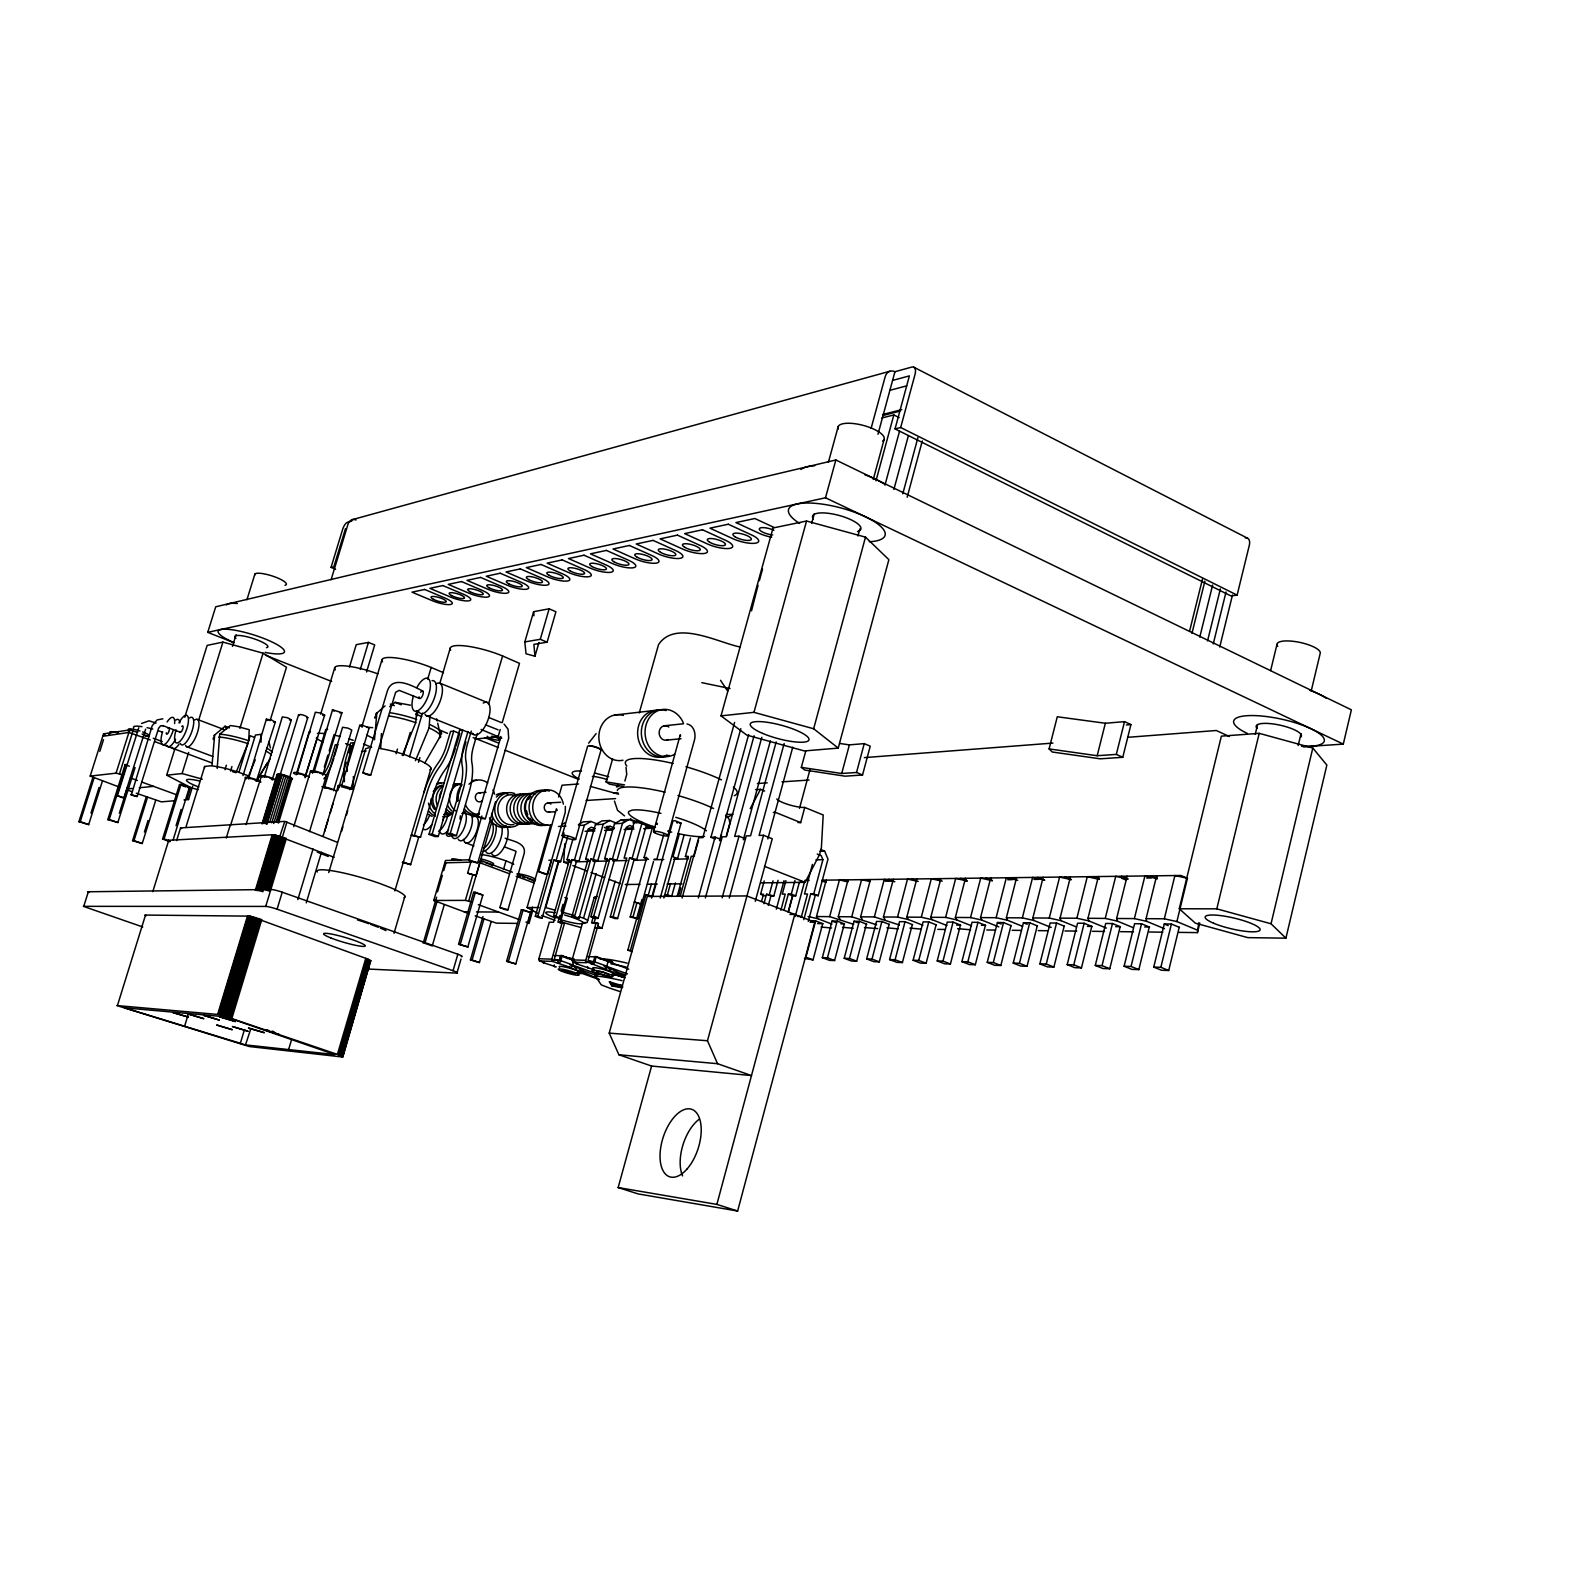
<?xml version="1.0" encoding="UTF-8"?>
<svg xmlns="http://www.w3.org/2000/svg" width="1578" height="1578" viewBox="0 0 1578 1578"><rect width="100%" height="100%" fill="white"/><g stroke="black" fill="none" stroke-linecap="round" stroke-linejoin="round"><path stroke-width="1.5" d="M261.001 742.232L261.218 734.303L255.458 735.052L243.032 775.528M380.712 748.307L381.422 733.592M217.192 768.427L219.697 734.204L230.427 725.525L238.239 726.728L249.206 729.687L248.752 740.753L246.918 740.121A30.574 5.188 17 0 0 219.776 734.204L219.776 734.204M374.479 739.766L376.846 713.078L385.052 705.918M568.258 863.876L563.721 862.16L564.825 843.697M212.063 764.857L214.667 734.973L225.082 726.215L229.441 727.872M614.453 801.072L617.531 810.264L624.533 815.905M256.287 781.347L275.322 722.132L271.574 720.002L266.366 719.193L248.496 778.842M266.366 719.193L267.984 720.495M257.234 781.268L253.447 779.236M264.256 777.303L282.304 716.925L287.591 717.753L291.358 719.903L272.126 779.848M273.112 779.769L269.305 777.698M292.522 778.861C290.234 776.376 275.617 771.721 278.458 775.666M280.134 775.449L283.133 775.469M751.522 610.804L758.071 585.26M289.366 778.21L307.769 717.635C307.039 715.662 297.631 713.019 299.406 715.544M597.095 896.58A11.874 5.582 -69.6 0 0 594.216 897.428L587.134 922.617L582.657 922.558L572.124 959.858L572.814 962.047L577.824 963.921L576.483 963.862A2.742 1.282 -70.2 0 1 575.733 961.89M591.316 964.414L592.046 961.771L588.101 960.351L598.437 923.564L596.168 922.716L585.537 961.318L604.67 968.793A2.761 1.322 -70.2 0 0 606.78 966.209L608.26 960.943L596.267 956.603L594.886 956.564L593.407 961.83L587.549 961.613M305.008 776.731L324.673 715.071L320.827 713.078L315.363 712.25L296.96 774.127M1285.912 938.18L1326.861 765.074L1312.817 748.031L1259.205 733.336L1221.372 736.157L1179.259 908.77L1195.335 923.15L1247.803 937.628L1285.912 938.18L1271.04 923.781L1216.816 908.849L1179.259 908.77M1303.507 746.769L1343.292 744.106L1351.379 709.824L835.847 459.987L215.713 606.8L207.744 632.344L233.702 642.621M1298.181 745.526L1301.022 733.652M1311.239 690.908L1320.313 652.897A22.131 6.411 12 0 0 1295.735 641.654A22.131 6.411 12 0 0 1277.726 646.388M1271.04 923.781L1312.817 748.031M310.274 731.423L310.038 732.429M1179.062 932.381L1197.446 932.618L1198.728 922.795M1197.446 932.618L1199.753 923.071M1255.22 734.362L1257.508 724.913M1270.645 670.551L1276.937 644.554M1216.816 908.849L1259.205 733.336M1171.409 924.037L1164.288 923.978L1153.735 967.097L1160.856 967.294L1171.409 924.037L1179.496 927.41M1196.992 929.975L1176.892 921.572L1187.445 878.275L1180.916 875.474L822 880.189L826.28 881.865M1153.735 967.097L1161.586 970.273L1168.706 970.49L1179.22 927.292M1141.545 923.781L1134.602 923.722L1124.108 966.249L1131.051 966.446L1141.545 923.781L1149.573 927.114M1213.245 643.942L1226.027 591.987M1164.485 928.712L1146.733 921.355L1146.082 918.672L1156.615 875.81L1157.246 878.63L1144.918 875.948L1134.385 918.593L1116.632 918.495L1127.126 876.184M1124.108 966.249L1131.899 969.385L1138.843 969.602L1149.297 926.996L1144.661 926.957M1219.715 647.039L1232.477 595.024M892.576 380.436L909.382 375.88L895.042 428.9L1230.958 595.951L1237.113 595.123L1249.342 545.199A9.073 5.385 -60.6 0 0 1245.22 537.881M1146.082 918.672L1164.327 918.79L1174.9 875.553L1187.445 878.275M1189.575 631.18L1202.554 578.791M1191.962 633.35L1204.862 581.177M1120.439 926.799L1112.47 923.524L1105.705 923.465L1095.29 965.44L1103.022 968.537L1109.768 968.734L1120.163 926.7L1115.666 926.661M1199.773 637.137L1212.634 585.043M1207.545 640.905L1220.366 588.89M1106.356 928.081L1088.84 920.901L1087.972 918.297L1098.387 876.559L1099.215 879.321L1087.281 876.717L1076.886 918.238L1060.061 918.12L1070.417 876.934M1092.075 926.523L1084.145 923.268L1077.577 923.229L1067.201 964.631L1074.894 967.689L1081.463 967.886L1091.798 926.404L1087.42 926.365M1087.972 918.297L1105.251 918.416L1115.725 876.342L1127.836 878.985M1095.29 965.44L1102.036 965.618L1112.47 923.524M1064.44 926.227L1056.57 923.031L1050.159 922.972L1039.863 963.862L1047.496 966.88L1053.887 967.058L1064.183 926.128M1049.094 748.919L1097.183 755.724L1116.317 754.402L1124.522 721.639L1130.933 724.578L1122.767 757.302L1100.241 758.821L1052.27 752.016L1049.094 748.919L1057.28 716.767L1105.35 723.257L1124.522 721.639M1067.201 964.631L1073.77 964.829L1084.145 923.268M1051.204 927.469L1033.945 920.487L1032.86 917.942L1043.157 877.289M1037.515 925.951L1029.704 922.795L1023.451 922.736L1013.214 963.093L1020.788 966.071L1027.041 966.269L1037.259 925.852M1032.86 917.942L1049.271 918.061L1059.607 877.072L1071.344 879.656L1064.992 876.993M1097.183 755.724L1105.35 723.257M1039.863 963.862L1046.253 964.04L1056.57 923.031M1003.509 922.578L997.414 922.519L987.236 962.363L993.312 962.521L1003.509 922.578L1011.261 925.694M1022.524 926.325L1007.533 920.27L1006.369 917.785L1016.607 877.624M987.236 962.363L994.751 965.302L1000.846 965.48L1011.005 925.576M1006.369 917.785L1022.347 917.883L1032.623 877.427L1044.182 879.972M1013.214 963.093L1019.447 963.27L1029.704 922.795M977.966 922.341L972.028 922.282L961.909 961.633L967.847 961.811L977.966 922.341L985.678 925.418M998.815 926.897L981.792 920.073L980.549 917.607L990.708 877.979L991.911 880.583L980.707 878.098L970.549 917.548L955.361 917.449L965.46 878.295L966.742 880.879L955.696 878.433L945.616 917.39L930.803 917.291L940.843 878.63M961.909 961.633L969.385 964.553L975.322 964.73L985.422 925.319L981.437 925.28M980.549 917.607L996.132 917.706L1006.33 877.762L1017.731 880.287M306.053 776.632L302.207 774.522M953.073 922.124L947.273 922.065L937.214 960.923L942.993 961.101L953.073 922.124L960.706 925.162M937.214 960.923L944.63 963.803L950.429 963.98L960.45 925.063L956.584 925.024M936.089 924.807L926.128 963.251L920.487 963.093L913.11 960.252L923.11 921.868L928.771 921.907L936.346 924.905M913.11 960.252L918.751 960.41L928.771 921.907M893.345 879.242L883.424 916.976L897.547 917.074L907.508 879.064L918.238 881.451M912.321 924.57L902.419 962.541L896.915 962.383L889.597 959.582L899.519 921.651L905.042 921.71L912.577 924.669M889.597 959.582L895.101 959.74L905.042 921.71M922.874 925.26L908.297 919.52L906.817 917.134L916.798 878.946M906.817 917.134L921.296 917.232L931.316 878.749L942.204 881.175M866.716 924.195L859.28 921.296L854.014 921.256L844.21 958.28L851.43 961.022L856.676 961.18L866.46 924.097M870.445 879.538L860.602 916.838L874.37 916.917L884.272 879.36L894.844 881.727M889.124 924.333L879.281 961.85L873.896 961.692L866.638 958.931L876.5 921.453L881.885 921.493L889.381 924.432M866.638 958.931L872.023 959.069L881.885 921.493M844.585 923.978L837.208 921.098L832.06 921.059L822.316 957.668L829.476 960.371L834.604 960.529L844.329 923.88L840.896 923.84M848.076 879.834L838.293 916.7L851.745 916.779L861.588 879.656L869.932 881.53M844.21 958.28L849.477 958.438L859.28 921.296M803.794 919.678L810.678 893.996L818.213 895.732L827.996 859.103L824.604 851.075L820.659 849.477M651.596 1066.038L618.162 1187.563L638.143 1193.915L737.636 1211.036L814.8 922.183L746.867 895.949L647.256 896.422L609.207 1033.117L618.911 1054.775L651.596 1066.038L751.483 1075.565L717.556 1063.71L618.911 1054.775M831.902 924.116L818.232 918.83L816.497 916.542L826.241 880.129M822.947 923.741L815.629 920.921L805.924 957.195L813.045 959.878L822.71 923.663L817.66 923.603M801.328 767.362L841.705 773.496L856.538 772.47L864.251 743.613L870.228 746.177L862.535 774.995L845.078 776.179L804.78 770.044L801.328 767.362L805.825 750.793M816.497 916.542L829.653 916.64L839.417 879.952L847.642 881.806M822.316 957.668L827.444 957.807L837.208 921.098M783.97 910.269L788.31 894.115L791.288 894.095L794.937 880.544M788.172 911.887L792.393 896.205M788.408 911.985L792.748 895.85L795.726 895.831L799.375 882.26M902.794 493.776L917.903 437.619M838.234 748.11L888.868 559.657L865.494 537.151L806.536 521.036L773.042 527.979L721.008 715.86L746.769 735.092L804.326 750.931L838.234 748.11L813.656 728.76L753.968 712.349L721.008 715.86M618.162 1187.563L716.885 1204.389L794.76 914.451L789.947 914.431M907.153 497.267L922.282 440.952M795.213 916.423L804.898 880.406L809.179 880.346M812.433 864.448L804.484 894.016L807.522 894.016L801.269 917.331M841.705 773.496L849.378 744.875L864.251 743.613M810.678 893.996L813.735 893.976L822.907 859.675L821.211 855.651L817.266 854.053M808.291 921.414L815.155 895.752M761.563 901.354L763.496 894.253L760.596 894.272L764.225 880.938M875.987 480.797L893.819 414.955L899.164 417.618M763.93 903.721L766.514 894.233L773.831 895.949L778.053 880.287M813.656 728.76L865.494 537.151M769.413 894.233L773.042 880.84M768.348 905.437L770.912 895.949L773.831 895.949M884.962 485.136L899.539 431.149M895.042 428.9L900.683 427.52L915.043 374.361A9.744 4.734 -62.8 0 0 911.768 367.082L894.943 371.718A9.586 7.653 77.6 0 0 885.179 376.688L871.135 428.249M799.513 808.35L810.244 768.644M776.337 909.165L784.029 880.682M797.935 822.532A16.076 3.195 15.1 0 0 800.677 822.592L804.76 807.443A16.076 3.274 15.1 0 1 788.724 804.681A16.076 3.274 15.1 0 1 776.77 798.922M785.903 880.662L782.274 894.154L785.233 894.134L780.873 910.25M893.898 489.456L908.415 435.548M339.881 712.96L341.933 712.684L332.504 709.824L313.943 772.47M327.632 729.411L325.916 729.983M776.179 741.916L750.576 835.768L746.236 835.926L729.292 898M784.148 743.514L759.117 835.433L763.515 835.275L772.253 838.766L755.27 901.334M717.556 1063.71L707.477 1040.75L763.515 835.275M767.835 838.924L792.767 747.144M877.96 434.285L894.943 371.718M857.919 536.007L859.832 528.926M873.265 479.436L884.134 439.374M705.386 897.921L722.172 836.853L726.393 836.695L754.087 735.742M811.644 523.363L814.228 513.935M828.43 462.157L838.115 426.849M726.176 836.478L730.003 822.532M207.744 632.344L825.491 497.78L835.847 459.987M761.819 737.301L734.697 836.379L738.977 836.202L745.467 838.786M722.113 897.862L738.977 836.202M743.337 839.812L770.36 740.891M332.504 709.824L334.102 711.205M678.856 894.746L680.749 887.921M680.217 896.186L691.243 856.262L694.123 856.183L698.561 840.068M682.091 898L698.719 837.76L702.841 837.602L734.598 722.408M715.209 838.983L710.928 837.287L740.832 728.661M698.364 897.941L715.09 837.129L721.521 839.674M753.968 712.349L806.536 521.036M719.489 840.679L748.643 734.579M720.258 839.259L721.54 834.604M667.889 835.61L694.221 740.97C696.273 734.677 694.438 725.486 687.041 723.947M651.517 898.06L672.997 820.816L675.364 820.797L681.025 823.124L660.235 898.04M655.698 885.396L652.602 896.521L645.836 894.923L630.45 950.232L627.827 950.173L641.93 899.539M679.29 834.032L672.978 856.775L677.573 858.57L683.866 835.867M663.845 898.04L674.773 858.629L677.573 858.57M669.072 896.442L664.831 894.825L667.415 894.805L670.532 883.522M675.404 882.93L671.656 896.422L667.415 894.805M759.353 580.665L762.529 569.145M688.481 857.623L685.404 856.44L690.474 838.096M677.238 896.205L688.264 856.361L685.404 856.44M637.374 820.856L634.04 822.769L624.119 858.136L626.782 858.057L610.291 916.838L614.828 918.534L617.609 918.554L634.06 859.734L636.743 859.655L646.053 826.418M613.546 974.908A13.669 1.795 15.7 0 0 610.094 971.18L610.844 968.557L604.039 966.111M648.597 859.339L644.061 857.584L652.799 826.261M653.568 831.665L680.256 734.717L680.591 736.137M653.529 861.47L637.591 918.712L630.174 916.996L646.783 857.505L644.061 857.584M630.174 916.996L632.995 917.015L636.841 903.267M663.786 834.446L656.921 859.122L654.18 859.182M648.38 894.923L651.477 883.759M609.128 860.385L604.65 858.688L614.513 823.716L621.121 819.929L629.089 819.515L636.94 822.592M633.528 826.951L629.602 825.412L626.288 827.326L617.057 860.188L614.434 860.247L598.082 918.396L595.399 918.357L590.882 916.7L607.254 858.61L604.65 858.688M578.475 973.31A13.393 1.716 15.7 0 0 575.99 969.819L576.72 967.235L570.013 964.829M598.437 923.564L591.632 922.657L593.565 915.773M590.882 916.7L593.584 916.719L609.956 858.531L617.057 860.188M593.9 923.505L595.833 916.621M612.56 858.471L622.462 823.321L629.089 819.515M594.788 928.199L601.948 928.298L615.183 881.155M592.677 964.474A2.761 1.322 -70.2 0 0 594.788 961.87L596.267 956.603M620.036 991.536A44.677 5.72 15.6 0 1 601.218 984.81L595.261 976.032C593.545 962.935 625.795 983.627 596.523 972.245M610.291 916.838L613.053 916.857L629.563 857.998L636.743 859.655M632.226 857.919L642.187 822.375M572.873 839.22L567.035 859.734L569.52 859.655L553.405 916.423L557.823 918.041L560.407 918.08L576.522 861.272L579.008 861.193L588.121 829.101L591.375 827.227L595.261 828.726M565.595 897.566A11.638 5.365 -69.7 0 1 567.153 898.395L560.151 923.11L564.51 923.169L554.292 959.187L559.5 960.647L560.959 955.479L574.096 959.779M573.603 961.495L572.636 964.927A2.702 1.262 -70.2 0 1 570.605 967.472L552.438 961.377A1.992 1.736 -87.8 0 1 551.827 959.168L562.261 922.341L564.51 923.169M623.468 786.495L609.601 784.246L606.07 781.899L612.619 758.801M590.073 860.898L585.635 859.221L595.419 824.643L601.987 820.895L609.759 820.501L615.598 822.789M557.468 963.172L558.198 960.588M574.116 960.548L560.762 955.735L559.44 960.371L552.892 960.154M614.177 827.858L610.272 826.339L606.978 828.213L597.806 860.7L595.261 860.76L579.027 918.218L576.384 918.199L571.926 916.562L588.16 859.142L585.635 859.221M558.77 963.231A2.702 1.262 -70.2 0 0 560.801 960.686L562.261 955.518M571.926 916.562L574.55 916.581L590.823 859.063L597.806 860.7M593.367 859.004L603.171 824.268L609.759 820.501M639.248 713L658.519 644.672C675.147 619.148 718.168 642.542 739.885 646.96M587.667 920.349L583.584 918.08L596.129 873.66M567.745 836.754L560.644 861.687L558.198 861.746L542.201 917.923L539.696 917.903L535.297 916.285L551.294 860.168L548.868 860.227M557.231 810.402L556.423 808.804L538.67 871.608L544.883 874.133L547.605 874.271L565.259 812.315L565.358 806.358M535.297 916.285L537.802 916.305L553.819 860.109L560.644 861.687M562.123 835.59L587.627 746.138M556.265 860.03L563.997 832.868M559.006 860.858L545.712 907.567L555.18 910.19M542.536 961.87A2.683 1.243 -70.3 0 0 543.226 962.659L544.528 962.698L539.518 960.903A1.972 1.736 -87.7 0 1 538.907 958.734L549.282 922.203L553.582 922.242L555.495 915.516M575.654 839.338L601.021 750.043M553.405 916.423L555.969 916.443L572.104 859.596L579.008 861.193M574.609 859.517L584.353 825.195L590.882 821.467L598.614 824.466M559.835 915.556L557.922 922.282L562.261 922.341M561.097 911.058L563.011 904.312M515.947 851.864L499.91 907.567L505.177 909.618L507.919 909.914L524.152 853.619C526.618 842.731 512.002 841.015 505.157 838.214M506.617 961.258L521.351 909.796L523.127 909.816L530.484 912.498L515.789 963.941L506.617 961.258L515.789 963.941M508.392 961.318L523.127 909.816M537.487 913.208L527.072 907.528L550.604 825.195M558.671 796.969L562.044 785.213L578.593 783.97M532.812 910.131L528.985 923.544L528.058 922.795L532.536 907.133M467.857 946.918L482.848 895.042L475.353 892.3L473.617 892.32L458.587 944.196L467.857 946.918L458.587 944.196M491.172 921.651L479.396 962.56L470.422 959.937L482.947 916.542M470.422 959.937L472.118 959.996L483.933 919.027M503.52 869.439L505.986 860.898M504.053 724.065L508.037 729.135L508.708 738.188L485.353 818.706L482.572 818.627L477.641 816.576L500.916 736.492M495.492 801.802L477.838 862.712L476.714 862.929L469.021 860.306L481.882 816.023M492.592 818.943L476.102 875.691L467.621 873.186L470.934 861.805M534.962 656.211L533.897 644.376L547.112 642.187L555.929 611.731L549.144 608.812L533.62 611.692L524.823 641.911L526.026 653.785L534.962 656.211L538.946 642.483M524.823 641.911L540.287 639.307L549.144 608.812M469.889 859.773L445.45 860.503L433.772 900.466L465.372 900.387L472.591 875.514M470.816 901.945L468.686 901.156L480.521 860.326L512.337 872.2M460.303 944.236L475.353 892.3M461.013 959.029L456.93 973.093A8.62 1.006 16 0 0 453.064 970.707L457.837 954.236L282.225 892.201A8.935 1.124 16.5 0 0 270.844 889.479L87.934 891.767L89.039 892.537M477.286 733.474L473.104 747.873A26.096 11.007 -68.5 0 0 471.822 762.312L472.078 763.713A44.697 18.601 -69 0 1 469.83 789.533L456.417 835.63L453.162 835.788L447.047 833.48L459.75 790.085A37.675 15.602 -69 0 0 462.295 766.119A33.316 13.965 -68.5 0 1 464.267 744.205L468.015 731.482M447.047 833.48L450.302 833.342L463.754 787.166A44.736 18.541 -69 0 0 466.023 761.346L465.766 759.945A26.136 10.967 -68.5 0 1 467.068 745.487L471.25 731.087M488.49 704.202L502.593 655.955A36.767 8.186 16.5 0 0 465.076 645.915A36.767 8.186 16.5 0 0 450.637 650.235M437.52 891.846L442.333 875.395M443.694 870.701L445.765 863.659L444.759 862.85L471.644 862.101M423.2 943.249L436.633 897.211M436.889 902.005L424.837 943.309L432.254 945.912L444.266 904.667M474.939 739.135L498.155 736.61L500.206 729.509M502.277 722.428L519.478 663.352L502.593 655.955M402.291 862.338L410.655 864.665L418.841 836.833M420.517 837.287L411.404 835.196L420.517 837.287L433.003 794.858A37.655 15.681 -69 0 1 444.444 770.636A32.29 13.216 -68.6 0 0 455.391 748.13M394.027 933.288L404.915 896.225M456.003 746.039L459.691 733.454L453.734 731.087L449.414 745.783A32.329 13.176 -68.7 0 1 438.467 768.308A37.714 15.642 -69 0 0 427.007 792.57L414.501 835.038M429.019 834.348L459.533 730.417L462.748 730.042L432.175 834.19L429.019 834.348L435.074 836.616L438.25 836.478L465.964 741.877M450.302 647.927L439.887 683.116L487.385 702.526M418.525 762.253L419.886 757.637M415.448 760.695L429.078 727.892L429.867 716.728M337.416 1054.38L220.131 1014.654L116.851 1005.561L249.245 1046.53L342.604 1057.004L337.416 1054.38L365.78 958.339L250.054 916.147L144.939 915.062L145.965 915.93M338.599 1054.814L366.944 958.773L365.78 958.339M339.664 1055.209L368.009 959.207L366.944 958.773M340.592 1055.564L368.917 959.621L368.009 959.207M341.381 1055.899L368.917 959.621M341.617 1056.964L369.686 959.996M342.189 1057.004L369.686 963.764M342.604 1057.004L370.297 960.351M342.84 1056.944L370.751 960.647M424.719 763.16L439.374 737.814L440.321 734.598L437.698 723.237M394.875 890.919L431.031 768.269M396.098 753.712L397.459 749.096M403.475 755.231L410.241 732.389M416.631 716.55L418.012 711.875M427.717 679.132L431.188 667.455A35.13 7.456 16.8 0 0 395.447 657.868A35.13 7.456 16.8 0 0 382.507 661.853M402.232 755.546L415.744 722.665L416.691 710.79M409.511 756.829L422.431 713.236M350.75 789.276L369.153 727.892L361.835 725.052L359.784 725.308L341.361 786.672L350.75 789.276L349.626 789.552M328.717 872.575L365.366 750.122A34.262 6.194 16.6 0 1 365.918 748.603L368.7 747.794M341.538 831.389L342.919 826.793M346.351 815.353L347.712 810.757M419.61 698.462L399.135 690.375L395.664 692.209L370.771 774.976L368.108 774.956L362.901 772.806L387.438 690.75C393.04 674.437 413.377 686.43 422.726 690.986M288.596 1049.607L291.397 1040.237M324.318 766.947L327.869 755.231M329.191 750.832L334.122 734.5M341.933 712.684L322.76 775.114M309.505 831.665L326.37 775.686M245.931 1044.952L334.812 1054.577L225.871 1016.843L124.563 1007.829L245.497 1044.892L250.863 1028.639M333.53 790.696L351.776 730.062L348.008 728.129L342.584 727.28L324.259 788.132L327.336 788.172M334.556 755.823L337.948 744.5L335.266 744.816L330.709 759.866A23.414 8.797 -69.1 0 1 324.161 773.516L322.938 774.502M360.297 669.486L368.443 642.404L374.696 644.929L366.55 671.991M297.828 899.618L313.075 848.925M323.076 836.182L338.225 785.805M324.634 831.507L328.165 819.751M330.275 812.709L333.096 803.301M337.909 790.282L346.351 762.194M349.172 752.824L351.283 745.802L345.621 743.613M306.27 902.833L321.458 852.258M361.835 726.807L381.975 659.663M221.255 1014.91L251.178 916.364M258.91 890.86L275.815 835.196L334.161 857.308M222.498 1015.206L252.401 916.64M260.153 891.116L277.038 835.452M296.171 774.798L309.288 731.561M223.82 1015.542L253.723 916.956M261.475 891.432L278.359 835.748M225.2 1015.916L255.103 917.331M262.836 891.807L279.74 836.103M279.424 837.504L284.809 821.428L337.396 842.336M226.621 1016.311L256.504 917.725M264.946 889.874L281.121 836.498M228.021 1016.745L257.904 918.14M266.347 890.308L286.92 822.039M320.65 714.124L334.694 667.81M229.402 1017.159L259.285 918.593M267.708 890.742L283.882 837.385M230.743 1017.593L260.587 919.027M269.029 891.195L285.184 837.839M231.986 1018.007L261.81 919.481M142.73 926.957L83.338 906.344L265.715 906.423L286.387 838.312M305.126 777.717L317.513 736.748M293.745 826.635L310.59 770.932M312.503 773.22L325.739 729.45M349.468 667.06L356.233 644.672L368.443 642.404M265.715 906.423A8.955 1.065 16.5 0 1 277.097 909.184L282.225 892.201M240.27 1043.551L244.472 1029.566M335.581 569.283L331.045 567.39L342.623 529.419A6.825 2.426 -67.4 0 1 347.397 522.338L351.716 521.154M345.483 528.65L333.865 566.699L331.045 567.39M331.084 579.757L348.146 523.778A6.904 6.174 72.6 0 1 356.036 519.951M262.007 823.913L277.097 774.246M262.638 823.46L277.689 774.068M263.723 823.499L278.773 774.088M265.203 823.716L298.617 714.617M266.623 824.012L281.673 774.542M266.998 824.091L282.048 774.62M269.7 822.237L284.04 775.133M271.751 822.848L286.072 775.745M273.704 823.519L288.005 776.415M217.685 1014.24L247.568 915.851M255.32 890.367L272.205 834.782L275.815 835.196M276.15 821.842L289.741 777.106M218.336 1014.338L248.239 915.891M255.971 890.386L272.876 834.782M219.164 1014.476L249.068 915.99M256.8 890.485L273.704 834.861M277.55 822.493L291.062 777.757M220.131 1014.654L250.054 916.147M257.786 890.643L274.69 834.999M278.497 823.065L292.068 778.388M239.146 771.583L250.152 735.742L254.433 737.36M226.246 838.036L230.309 824.801M230.467 825.57L245.793 777.224A7.929 1.262 16.9 0 1 253.92 778.861A7.929 1.262 16.9 0 1 260.291 781.899M270.094 720.692L286.466 667.257L263.072 653.174L222.932 642.108L207.152 645.382L184.764 717.24M246.069 824.604L261.534 775.666A8.028 1.302 16.9 0 1 269.799 777.323A8.028 1.302 16.9 0 1 276.209 780.4M184.547 1026.41L188.117 1014.693M224.983 769.709L226.384 765.192M239.915 728.365L263.072 653.174M230.526 771.09L231.927 766.553M423.93 792.708L424.699 790.223A44.776 18.561 -69 0 1 437.461 764.068L438.546 762.549A25.366 10.336 -68.7 0 0 445.746 747.735L450.558 731.442L453.734 731.087M174.625 749.708L166.676 775.192L182.081 773.555L188.65 752.43M198.867 719.568L222.932 642.108M168.885 841.291L162.573 839.042L179.517 784.562L180.997 784.424L189.36 787.481L173.185 839.693M162.573 839.042L164.053 838.963L180.997 784.424M117.443 1005.521L145.551 914.944M152.79 891.609L168.728 840.285L272.205 834.782M176.065 825.708L181.135 809.376M232.459 646.388L236.069 634.731M246.937 599.739L254.886 574.076M190.603 787.402L187.131 798.586L188.532 799.553L192.674 786.14M176.598 840.64L180.543 827.917L284.296 821.408M186.125 826.517L204.706 766.454L210.643 765.803A30.515 4.833 17 0 1 238.041 772.056L249.245 776.139M146.3 796.791L132.572 840.679L133.972 840.601L147.523 797.284M144.426 832.06L148.036 820.521M132.572 840.679L142.237 843.52L155.729 800.243M138.765 727.774L117.403 795.687L121.979 797.58L123.932 797.758L145.649 729.135M119.356 813.222L127.483 787.363M107.817 819.593L109.237 819.475L126.536 764.462L125.116 764.64L107.817 819.593L117.837 822.532L135.077 767.598L133.637 767.756M163.106 725.781L160.601 725.781L158.589 728.286L137.207 796.535L131.329 795.036L152.178 725.762L157.149 719.903L162.909 718.818M90.991 813.064L99.079 787.481M92.905 777.461L78.9 821.724L88.664 824.604L102.452 780.972M129.692 729.924L103.556 733.829L90.183 776.1L116.062 773.161L129.692 729.924L137.562 732.37M116.062 773.161L119.455 773.95L133.085 730.693M83.812 906.166L88.388 891.57M99.808 751.345L103.517 739.668M78.9 821.724L80.241 821.625L94.069 777.934M362.901 772.806L370.771 774.976M248.062 777.204L255.261 759.807M624.888 781.031L626.722 774.502L626.032 767.322M588.653 743.159L596.109 733.632M469.021 860.306L477.838 862.712M760.774 882.871L805.115 882.339L819.593 854.507L821.388 847.761L823.203 814.998L804.76 807.443M750.221 808.686L760.497 789.335L764.659 791.032M467.621 873.186L476.201 875.534M267.274 762.904L257.51 779.276L270.154 758.643M499.91 907.567L508.017 909.776M477.641 816.576L485.353 818.706M389.746 706.727L395.033 702.348L410.517 705.188M141.527 723.454L149.082 720.83L156.104 723.079M727.754 817.266L732.922 814.228L726.176 814.583M578.376 824.643L583.268 821.842L590.882 821.467M561.748 824.623L564.983 822.789M681.025 823.124L679.546 823.282M214.667 734.973L214.213 735.17A30.574 5.188 17 0 0 214.352 736.63M213.78 737.814L213.326 738.011A30.574 5.148 17 0 0 213.484 739.471M376.846 713.078L376.235 713.315A34.302 6.647 16.6 0 0 375.899 715.031M375.899 716.294L375.268 716.53A34.302 6.608 16.6 0 0 374.933 718.227M538.67 871.608L547.605 874.271M275.322 722.132L273.487 722.172M291.358 719.903L289.484 719.943M307.769 717.635L306.763 717.773M324.614 715.307L322.662 715.347M440.321 734.598L440.972 734.381A34.302 6.647 16.6 0 0 430.202 724.736L430.025 724.657M439.374 737.814L440.045 737.577A34.302 6.608 16.6 0 0 429.236 727.951L429.078 727.892M117.403 795.687L123.932 797.758M130.619 794.444L137.207 796.535M248.239 778.368L252.263 778.881M263.999 776.81L266.919 777.047M296.743 773.614L300.964 774.147M313.726 771.958L318.026 772.49M352.012 519.734L889.972 371.224M890.031 390.279L906.679 385.86M882.654 414.501L901.768 409.629M883.147 415.428L899.835 411.187M429.887 769.827L430.281 769.729A34.262 6.194 16.6 0 0 420.32 760.695L405.033 754.757A34.262 6.194 16.6 0 0 380.042 748.524M881.885 417.973L893.819 414.955M600.823 750.161L600.804 750.26A6.983 1.026 17.6 0 0 596.918 747.775A6.983 1.026 17.6 0 0 588.574 745.664A6.983 1.42 15.9 0 1 597.017 747.361A6.983 1.42 15.9 0 1 600.823 750.161M180.543 827.917L181.549 828.568M102.787 736.295L128.883 732.468L150.226 739.924M614.67 715.031L653.686 710.554M361.52 751.503L366.116 751.01M664.082 725.821L683.55 723.769M127.443 788.921L132.177 788.448M139.298 787.757L153.5 786.337M666.685 740.121L680.986 738.741M187.881 787.639L189.36 787.481M174.941 800.697L161.37 801.861L136.3 793.221M183.995 799.928L188.532 799.553M1126.416 724.953L1130.933 724.578M864.33 757.618L1052.94 743.08M1127.659 737.321L1216.342 730.496L1229.301 736.531M479.456 792.807L486.044 792.334M613.507 793.201L618.063 792.886M757.401 783.516L767.243 782.846M781.998 781.86L809.06 780.045M547.941 802.926L560.663 802.275M586.089 800.48L615.558 798.606M755.586 789.651L760.497 789.335M548.592 812.137L555.436 811.743M558.513 826.458L565.93 826.083M578.653 825.472L584.353 825.195M595.419 824.643L603.171 824.268M614.513 823.716L622.462 823.321M632.936 822.789L640.155 822.473M606.386 826.517L610.272 826.339M589.561 829.831L593.367 829.653M614.177 828.706L608.319 828.983L604.433 827.464M627.511 828.095L633.508 827.819M647.158 827.188L653.292 826.911M585.063 831.29L594.827 830.837M604.591 830.403L611.929 830.067M624.138 829.515L633.902 829.081M643.666 828.647L653.43 828.194M653.331 828.588L654.357 828.608L633.528 820.422A8.206 5.562 -64.2 0 1 630.49 818.528M710.928 837.287L715.09 837.129M218.809 737.064L218.888 737.064A30.574 5.148 17 0 1 246.03 742.982L247.864 743.613L235.99 772.687L232.36 771.622M819.968 851.193L824.604 851.075M563.721 862.16L571.039 861.963M575.931 861.844L588.121 861.509M593.012 861.391L607.648 860.996M612.54 860.878L627.176 860.483M634.494 860.286L646.704 859.971M654.022 859.773L663.786 859.517M673.55 859.26L688.205 858.866M815.964 859.832L822.907 859.675M885.297 881.195L889.913 881.135M1007.731 879.715L1012.287 879.656M1033.965 879.4L1038.659 879.341M1146.595 878.039L1151.23 877.979M625.243 884.508L640.037 884.331M647.434 884.232L657.276 884.114M667.139 883.996L681.913 883.818M461.23 956.682L461.683 956.682A8.6 1.065 16 0 0 457.837 954.236M482.848 895.042L473.617 892.32M369.804 961.436L371.027 960.903M527.072 907.528L538.709 907.567M456.93 973.093L368.877 969.089M464.169 911.867L469.08 911.906M476.457 911.926L498.549 912.045M530.484 912.498L521.351 909.796M797.363 916.423L801.644 916.463M815.629 920.921L810.599 920.862L814.13 922.242M810.027 922.144L814.8 922.183M611.534 962.442L612.797 962.324L611.357 961.219M591.632 922.657L596.168 922.716M517.347 923.406L496.439 923.15L475.156 915.851M831.606 928.022L821.112 927.036M853.264 928.298L842.553 927.292M877.664 928.614L864.488 927.548M898.079 928.87L886.954 927.825M921.315 929.146L909.954 928.101M937.786 929.363L945.084 929.462M970.529 929.777L957.629 928.673M986.763 929.975L995.521 930.093M1012.169 930.29L1021.163 930.409M1038.225 930.625L1047.437 930.724M1064.953 930.961L1076.748 931.099M1092.351 931.296L1104.482 931.454M1120.498 931.651L1133.556 931.809M1149.395 932.006L1162.808 932.184M657.415 823.42L656.152 823.637L657.217 824.485M813.045 959.878L804.464 958.398M554.213 955.518L560.762 955.735M587.844 956.603L594.689 956.82M538.907 958.734L551.827 959.168M572.124 959.858L585.596 960.331M606.879 960.903L608.26 960.943M588.811 961.396L593.348 961.554M539.518 960.903L552.438 961.377M573.189 962.264L586.661 962.738M543.226 962.659L556.284 966.9M570.605 967.472L569.283 967.413L575.99 969.819M576.483 963.862L594.255 969.839M604.67 968.793L603.309 968.734L610.094 971.18M598.003 974.652L593.663 974.454L579.264 969.286M622.62 987.157L616.86 985.954M609.207 1033.117L707.477 1040.75M402.942 862.022L410.655 864.665M839.89 743.494L849.378 744.875M606.07 781.899L624.572 784.877M268.161 1030.158L264.887 1029.842L279.03 1034.28M701.816 682.663L730.062 688.541M1164.327 918.79L1176.892 921.572M1134.385 918.593L1146.733 921.355M1105.251 918.416L1117.402 921.118L1132.826 927.489M1076.886 918.238L1088.84 920.901M1049.271 918.061L1061.027 920.684L1076.255 926.878M1022.347 917.883L1033.945 920.487M996.132 917.706L1007.533 920.27M821.822 881.155L825.886 882.063M970.549 917.548L981.792 920.073M800.618 881.412L804.622 882.319M945.616 917.39L956.682 919.895L971.476 925.773M921.296 917.232L932.184 919.698L946.879 925.517M897.547 917.074L908.297 919.52M874.37 916.917L899.46 925.024M851.745 916.779L876.579 924.787M829.653 916.64L853.718 924.353M808.074 916.502L818.232 918.83M465.372 900.387L468.686 901.156M595.577 773.24L608.714 776.77M676.567 822.671L677.633 822.947M621.554 987.433L610.923 984.652L615.538 986.151L611.653 985.875L621.949 987.749M590.35 786.396L618.556 794.168M182.081 773.555L202.319 779.157M198.098 789.671L191.135 787.738L166.676 775.192M562.281 912.163L574.116 915.457M578.85 916.759L583.584 918.08M555.101 920.329L541.668 915.496M559.717 921.611L580.546 927.391M615.321 985.54L610.134 983.528L622.679 986.802M272.047 1031.144L274.138 1031.756M574.057 958.852L565.891 957.471L567.764 958.635M328.52 788.467L331.913 789.651M284.336 775.765L288.577 777.362M605.262 967.373L606.997 967.925M716.885 1204.389L737.636 1211.036M319.289 772.865L322.366 774.127M277.097 909.184L453.064 970.707M610.134 960.706L599.66 958.753M80.241 821.625L88.664 824.604M133.972 840.601L142.237 843.52M472.118 959.996L479.396 962.56M416.71 719.43L414.679 718.72A34.302 6.647 16.6 0 0 389.805 712.704M415.744 722.665L413.712 721.955A34.302 6.608 16.6 0 0 388.839 715.939M109.237 819.475L117.837 822.532M164.053 838.963L170.365 841.212M581.059 973.054L599.502 979.662M560.801 960.686L572.636 964.927M572.794 965.184L597.293 973.961M581.138 971.318L598.614 978.932M118.291 786.692L90.183 776.1M127.325 789.967L131.802 791.584M468.567 913.465L433.772 900.466M594.788 961.87L606.78 966.209M604.709 965.657L627.433 973.882M613.309 970.648L625.815 975.165M617.156 973.468L623.409 975.717L618.931 975.539L625.006 977.729M615.558 974.75L622.284 977.176M560.959 955.479L572.775 959.74M594.886 956.564L628.754 969.168M119.455 773.95L121.9 774.837M130.441 777.954L137.365 780.459M141.981 782.136L176.361 794.681M478.312 904.667L518.61 919.343M525.967 922.025L528.058 922.795M555.969 916.443L560.407 918.08M125.116 764.64L129.376 766.198M179.517 784.562L185.79 786.87M537.802 916.305L542.201 917.923M627.827 950.173L632.068 951.712M574.55 916.581L579.027 918.218M582.657 922.558L584.905 923.406M593.584 916.719L598.082 918.396M142.059 734.046L148.786 736.551M153.263 738.228L162.238 741.581M516.874 873.896L535.06 880.682M632.995 917.015L637.591 918.712M154.723 741.601L211.807 762.904M479.811 862.712L509.378 873.739M516.203 876.263L534.39 883.049M564.924 897.566L567.153 898.395M613.053 916.857L617.609 918.554M432.175 834.19L438.25 836.478M594.216 897.428L596.484 898.276M186.46 746.611L212.793 756.454M450.302 833.342L456.417 835.63M162.613 725.525L180.227 732.212M465.392 842.691L473.913 845.907M368.857 923.702L368.601 923.603A45.88 5.622 16.3 0 0 357.516 919.935M370.751 924.412L378.306 927.253M572.814 865.592L586.444 870.76M590.981 872.496L604.611 877.644M609.147 879.38L620.509 883.68M553.819 860.109L558.198 861.746M645.836 894.923L650.057 896.521M504.506 846.913L515.789 851.173M572.104 859.596L576.522 861.272M827.444 957.807L834.604 960.529M197.605 719.509L223.898 729.49M567.035 859.734L571.453 861.391M590.823 859.063L595.261 860.76M849.477 958.438L856.676 961.18M629.563 857.998L634.06 859.734M609.956 858.531L614.434 860.247M872.023 959.069L879.281 961.85M918.751 960.41L926.128 963.251M895.101 959.74L902.419 962.541M942.993 961.101L950.429 963.98M766.514 894.233L770.912 895.949M832.06 921.059L835.61 922.44M760.596 894.272L764.995 895.988M967.847 961.811L975.322 964.73M791.288 894.095L795.726 895.831M788.31 894.115L792.748 895.85M854.014 921.256L857.604 922.657M993.312 962.521L1000.846 965.48M813.735 893.976L818.213 895.732M621.121 819.929L625.026 821.448M764.482 866.342L805.115 882.339M1019.447 963.27L1027.041 966.269M843.737 879.893L848.057 881.609M485.156 737.754L498.411 743.021M395.033 702.348L401.147 704.774M426.454 715.741L474.011 734.618M390.299 704.064L394.382 705.682M415.665 714.124L421.681 716.511M1046.253 964.04L1053.887 967.058M265.439 655.205L331.636 681.459M473.163 737.557L498.273 747.518M505.118 750.221L578.179 779.197M317.237 852.1L328.244 856.479M485.491 724.795L498.155 729.864M866.006 879.597L870.346 881.333M1073.77 964.829L1081.463 967.886M497.326 736.433L501.765 738.208M488.707 717.477L501.646 722.685M997.414 922.519L1001.162 924.018M888.808 879.301L893.168 881.057M1102.036 965.618L1109.768 968.734M1023.451 922.736L1027.219 924.274M1131.051 966.446L1138.843 969.602M912.143 879.005L916.542 880.78M800.677 822.592L775.133 812.236A16.076 3.195 15.1 0 0 773.299 812.532M936.07 878.69L940.488 880.485M363.532 744.027L371.599 747.301M574.274 967.058L576.601 968.083M960.568 878.374L967.255 881.096M1160.856 967.294L1168.706 970.49M985.698 878.039L992.424 880.8M1011.459 877.703L1015.976 879.557M610.094 960.706L611.376 961.219M1037.89 877.348L1044.715 880.189M1164.288 923.978L1168.193 925.615M481.093 729.47L498.155 736.61M540.287 639.307L547.112 642.187M856.538 772.47L862.535 774.995M1092.824 876.638L1099.294 879.36M1121.406 876.263L1127.915 879.005M1121.958 878.335L1126.14 880.09M1150.756 875.869L1157.305 878.67M362.388 726.866L359.784 725.308M431.188 667.455L443.477 672.701M608.556 968.497L611.021 969.859M1116.317 754.402L1122.767 757.302M773.97 527.407L754.836 518.511L735.94 522.574L759.136 533.305A17.417 5.089 15.3 0 0 771.701 537.25M825.491 497.78L1343.292 744.106M900.683 427.52L1237.113 595.123M913.741 367.161L1247.409 538.137M597.865 926.03L601.948 928.298M103.556 733.829L105.036 734.835M226.719 728.76L225.082 726.215M838.293 916.7L839.95 918.988M860.602 916.838L862.199 919.165M720.535 680.296L727.714 691.125M883.424 916.976L884.962 919.343M610.844 982.699L609.226 981.753L621.89 985.599L618.911 984.593M930.803 917.291L932.184 919.698M955.361 917.449L956.682 919.895M1060.061 918.12L1061.027 920.684M1116.632 918.495L1117.402 921.118M436.633 718.878L437.185 720.949M268.95 741.838L270.371 747.873M533.62 611.692L533.975 615.814M204.647 767.756A30.515 4.833 17 0 1 204.706 766.454M257.313 779.788A30.515 4.833 17 0 1 260.962 782.037M380.436 928.12A45.88 5.622 16.3 0 1 385.979 930.625M265.637 750.872A30.574 5.148 17 0 1 271.436 755.172M266.504 748.011A30.574 5.188 17 0 1 272.304 752.331M317.277 872.003A45.762 6.253 16.4 0 1 336.134 871.47A45.762 6.253 16.4 0 1 380.397 883.7L390.062 887.447A45.762 6.253 16.4 0 1 404.106 897.665M246.602 778.782A7.929 1.262 16.9 0 1 245.221 777.382M262.342 777.244A8.028 1.302 16.9 0 1 260.962 775.843M321.873 786.771A8.087 1.322 16.7 0 1 330.295 788.448A8.087 1.322 16.7 0 1 336.627 791.545M339.566 786.889A8.186 1.361 16.6 0 1 342.525 785.666A8.186 1.361 16.6 0 1 353.492 789.651M294.968 774.068A8.206 1.361 16.8 0 1 293.626 772.609L294.238 772.431A8.206 1.361 16.8 0 1 302.739 774.127A8.206 1.361 16.8 0 1 309.229 777.303M311.892 772.411A8.304 1.4 16.8 0 1 312.819 770.814A8.304 1.4 16.8 0 1 323.036 773.634A8.304 1.4 16.8 0 1 325.64 776.198M169.753 841.804A9.31 1.223 16.8 0 1 168.728 840.285M198.828 787.008A21.027 3.195 17 0 1 186.48 780.222A21.027 3.195 17 0 1 199.025 780.873M254.788 575.063A16.608 3.748 17.6 0 1 273.112 576.266A16.608 3.748 17.6 0 1 284.987 585.32M564.589 914.984A19.449 2.821 15.8 0 1 583.051 923.426A19.449 2.821 15.8 0 1 559.598 919.363M555.121 917.844A19.449 2.821 15.8 0 1 555.16 912.774M838.293 429.019A23.848 7.929 14.8 0 1 863.679 425.508A23.848 7.929 14.8 0 1 882.635 441.09M491.685 736.196A6.568 1.302 16.3 0 1 499.654 739.471A6.568 1.302 16.3 0 1 494.151 739.53A6.568 1.302 16.3 0 1 487.148 736.255M234.215 642.759A34.736 7.062 17.4 0 1 226.798 629.227A34.736 7.062 17.4 0 1 278.123 645.224A34.736 7.062 17.4 0 1 265.143 652.404M799.612 523.403A49.983 15.05 14.9 0 1 805.234 503.047A49.983 15.05 14.9 0 1 873.147 520.898A49.983 15.05 14.9 0 1 869.32 541.747M1247.429 733.474A46.354 12.111 12.4 0 1 1249.46 715.584A46.354 12.111 12.4 0 1 1316.013 731.383A46.354 12.111 12.4 0 1 1301.554 746.335M226.443 604.926A34.677 7.357 17.5 0 1 237.331 603.526M579.225 779.157A32.112 6.233 15.8 0 1 581.473 771.05M235.872 638.34A17.358 3.531 17.4 0 1 251.711 638.045A17.358 3.531 17.4 0 1 266.465 647.67M772.648 534.981A9.665 2.821 15.3 0 1 761.01 531.135A9.665 2.821 15.3 0 1 761.957 527.624A9.665 2.821 15.3 0 1 773.93 530.247M1257.015 728.365A23.177 6.056 12.4 0 1 1278.634 724.874A23.177 6.056 12.4 0 1 1300.726 737.143M1309.681 690.257A46.255 12.624 12.2 0 1 1326.447 698.403M800.914 469.494A49.865 15.662 14.9 0 1 814.721 465.727M864.803 474.682A49.865 15.662 14.9 0 1 883.759 483.736M813.321 518.965A24.992 7.515 14.9 0 1 840.107 515.73A24.992 7.515 14.9 0 1 857.485 531.589M618.162 784.937A16.056 3.117 15.8 0 1 616.327 786.889M592.342 776.356A16.056 3.117 15.8 0 1 607.412 779.67M372.566 738.011A35.288 6.608 16.6 0 1 366.786 735.013M366.767 727.359A35.288 6.608 16.6 0 1 372.645 727.695M447.541 733.316A36.925 7.279 16.4 0 1 440.065 730.081M322.8 742.054A34.164 6.174 16.8 0 1 316.251 738.011M317.434 733.435A34.164 6.174 16.8 0 1 325.107 733.632M336.193 735.565A34.164 6.174 16.8 0 1 340.375 736.551M349.014 738.938A34.164 6.174 16.8 0 1 353.314 740.279M335.345 669.881A34.026 6.943 16.9 0 1 345.661 665.936A34.026 6.943 16.9 0 1 377.852 673.865M333.865 758.091A29.864 11.224 -69.1 0 1 325.896 775.942M324.91 777.441A29.864 11.224 -69.1 0 1 323.924 778.842M344.379 781.721A34.755 13.275 -69.4 0 0 344.201 776.987A30.692 11.855 -68.9 0 1 346.509 756.75L350.632 743.041L353.393 742.725L348.837 757.953A24.064 9.29 -68.9 0 0 347.318 771.307M353.354 776.534A41.225 15.819 -69.4 0 1 352.624 789.059M480.501 861.332A10.06 1.558 16.1 0 1 482.986 861.963M485.511 862.712A10.06 1.558 16.1 0 1 492.514 865.809M480.679 854.467A21.717 3.412 16.1 0 1 513.777 864.369M451.998 859.813A9.902 1.519 16.2 0 1 460.796 860.247M481.191 858.945A10.06 1.578 16.1 0 1 490.6 861.963A10.06 1.578 16.1 0 1 493.303 864.29M518.472 876.323A9.961 1.539 16 0 1 520.444 876.599M522.752 877.092A9.961 1.539 16 0 1 525.237 877.723M527.742 878.473A9.961 1.539 16 0 1 534.587 881.491M517.643 873.857A9.961 1.539 16 0 1 528.413 876.086A9.961 1.539 16 0 1 535.593 879.636M109 734.421A10.711 1.696 17.3 0 1 109.612 734.164M128.311 731.403A10.888 1.756 17.3 0 1 129.633 731.383M144.209 735.407A10.888 1.756 17.3 0 1 146.162 736.334M133.736 727.912A23.473 3.846 17.3 0 1 142.02 726.669M147.089 727.655A23.473 3.846 17.3 0 1 152.77 729.095M158.688 730.87A23.473 3.846 17.3 0 1 162.534 732.172M110.618 733.119A10.711 1.716 17.3 0 1 118.409 732.981M142.631 731.936A10.868 1.756 17.3 0 1 147.109 736.117M128.508 729.647A10.868 1.756 17.3 0 1 139.988 731.009M451.979 813.064A14.873 13.295 85.7 0 1 446.199 808.764M460.204 784.937A14.873 13.295 85.7 0 0 453.34 784.365A14.853 13.255 85.7 0 1 456.831 785.193M452.196 811.112A14.912 13.314 85.7 0 1 447.58 805.293M453.419 785.331A14.912 13.314 85.7 0 1 460.184 783.871A14.952 13.334 85.7 0 0 449.71 795.509A14.952 13.334 85.7 0 0 455.588 810.914M465.51 812.118A14.912 13.314 85.7 0 1 462.236 813.36M452.038 814.031A14.853 13.255 85.7 0 1 445.489 811.546M439.453 798.172A14.853 13.255 85.7 0 1 441.584 790.894M452.136 813.972A14.813 13.235 85.6 0 1 445.292 813.459M437.56 805.964A14.813 13.235 85.6 0 1 443.379 786.12M436.199 809.396A14.774 13.216 85.6 0 1 433.437 794.878A14.774 13.216 85.6 0 1 443.319 785.173M448.803 814.189A14.774 13.216 85.6 0 1 445.351 814.426M434.542 809.514A14.774 13.216 85.6 0 1 431.169 798.764M433.299 791.545A14.774 13.216 85.6 0 1 441.662 785.311M447.146 814.287A14.774 13.216 85.6 0 1 443.694 814.524M435.114 813.952A16.963 15.188 85.6 0 1 428.486 803.123M436.514 784.621A16.963 15.188 85.6 0 1 444.207 782.964M450.282 815.096A16.963 15.188 85.6 0 1 442.609 816.793M435.41 816.122A16.924 15.169 85.6 0 1 428.802 811.23M436.948 783.497A16.924 15.169 85.6 0 1 440.913 783.24M432.116 816.319A16.885 15.129 85.6 0 1 428.545 814.366M478.548 814.682A17.378 15.445 85.7 0 1 465.549 804.977M469.001 784.207A17.378 15.445 85.7 0 1 487.76 782.964M493.086 789.75A17.378 15.445 85.7 0 1 494.427 794.05M479.101 814.583A17.338 15.425 85.7 0 1 464.386 808.981M472.69 780.558A17.338 15.425 85.7 0 1 476.694 780.301M465.628 813.163A14.952 13.334 85.7 0 1 462.157 813.42M479.416 813.36A17.299 15.385 85.7 0 1 464.031 812.177M457.324 801.131A17.299 15.385 85.7 0 1 462.117 784.759M458.271 800.776A15.03 13.374 85.7 0 1 457.995 796.851M482.118 800.677A4.537 4.024 85.7 0 1 476.95 800.934A4.537 4.024 85.7 0 1 475.747 795.253A4.537 4.024 85.7 0 1 480.501 793.024M529.912 823.696A15.169 13.354 86.4 0 1 513.757 807.798A15.169 13.354 86.4 0 1 531.253 794.503M529.597 822.611A15.129 13.334 86.4 0 1 510.463 811.96A15.129 13.334 86.4 0 1 524.251 793.951M533.522 823.499A15.208 13.374 86.4 0 1 517.347 807.561A15.208 13.374 86.4 0 1 534.863 794.247M537.151 823.321A15.228 13.393 86.4 0 1 521.213 811.309A15.228 13.393 86.4 0 1 531.569 793.438M533.837 822.611A15.267 13.413 86.4 0 1 524.823 811.092A15.267 13.413 86.4 0 1 528.985 796.634M532.496 820.757A15.287 13.433 86.4 0 1 529.813 818.114M527.821 814.781A15.287 13.433 86.4 0 1 526.638 810.993M528.531 799.494A15.287 13.433 86.4 0 1 530.819 796.515M544.134 825.235A17.595 15.445 86.4 0 1 525.435 806.792A17.595 15.445 86.4 0 1 545.692 791.367M547.803 825.057A17.634 15.464 86.4 0 1 529.084 806.555A17.634 15.464 86.4 0 1 549.361 791.111M551.491 824.86A17.674 15.504 86.4 0 1 533.068 810.954A17.674 15.504 86.4 0 1 544.982 790.203A17.674 15.504 86.4 0 1 563.385 804.149M506.222 827.128A17.18 15.188 86.4 0 1 489.476 817.858M496.143 794.858A17.18 15.188 86.4 0 1 507.761 794.069M509.714 826.951A17.22 15.208 86.4 0 1 491.606 813.4M496.34 797.087A17.22 15.208 86.4 0 1 507.347 792.925M520.247 822.828A17.259 15.247 86.4 0 1 500.64 823.302A17.259 15.247 86.4 0 1 496.557 801.506A17.259 15.247 86.4 0 1 514.763 793.576M526.026 822.789A15.09 13.314 86.4 0 1 506.913 812.157A15.09 13.314 86.4 0 1 520.681 794.207M513.876 824.525A15.011 13.255 86.4 0 1 497.839 808.784A15.011 13.255 86.4 0 1 515.217 795.608M550.88 804.07A4.616 4.044 86.4 0 0 544.864 804.977A4.616 4.044 86.4 0 0 546.54 811.664L547.546 812.059A4.616 4.044 86.4 0 0 549.637 811.901M464.267 812.118A14.163 5.977 -69.2 0 1 462.453 831.567A14.163 5.977 -69.2 0 1 451.525 834.861M470.264 814.406A14.143 6.016 -69.2 0 1 469.317 832.257A14.143 6.016 -69.2 0 1 458.231 839.18M460.342 815.846A14.182 5.957 -69.2 0 1 460.026 819.061M452.61 834.367A14.182 5.957 -69.2 0 1 446.219 834.663M448.507 829.87A14.202 5.937 -69.2 0 1 440.183 832.395M447.915 814.445A14.222 5.917 -69.2 0 1 438.546 831.231M444.069 816.793A14.222 5.917 -69.2 0 1 442.826 820.284M431.741 824.86A16.372 6.766 -69.2 0 1 423.515 829.259M429.571 815.451A16.391 6.746 -69.2 0 1 423.377 825.116M505.611 825.629A16.155 7.042 -69.2 0 1 504.684 846.084A16.155 7.042 -69.2 0 1 491.803 853.895M501.922 827.168A16.174 7.022 -69.2 0 1 496.754 847.347A16.174 7.022 -69.2 0 1 485.886 851.666M491.152 822.375A14.084 6.075 -69.2 0 1 492.277 835.058A14.084 6.075 -69.2 0 1 483.677 848.175M495.985 824.899A16.194 7.002 -69.2 0 1 492.77 841.587A16.194 7.002 -69.2 0 1 483.065 851.37M472.907 816.871A14.123 6.036 -69.2 0 1 478.351 823.736A14.123 6.036 -69.2 0 1 471.349 840.482A14.123 6.036 -69.2 0 1 463.518 839.358M588.397 968.162A2.722 1.302 -70.2 0 1 587.608 966.505M602.776 958.813A43.967 5.898 15.6 0 1 627.176 963.113M610.883 963.862A43.987 5.839 15.6 0 1 626.091 967.018M595.261 976.032A44.677 5.72 15.6 0 1 622.107 980.668M554.983 966.86A2.663 1.243 -70.3 0 1 554.272 964.908M559.638 967.275A10.711 1.381 15.7 0 1 564.608 966.939A10.711 1.381 15.7 0 1 577.587 970.924A10.711 1.381 15.7 0 1 577.075 972.62M610.844 968.557A13.669 1.815 15.7 0 1 616.071 972.364M576.72 967.235A13.393 1.736 15.7 0 1 581.256 970.963M593.782 968.951A10.947 1.44 15.7 0 1 597.135 968.004A10.947 1.44 15.7 0 1 610.666 971.89A10.947 1.44 15.7 0 1 611.948 974.139M612.56 974.415A44.677 5.779 15.6 0 1 623.192 976.762M682.584 1175.906A35.347 18.522 -72.1 0 1 699.389 1119.098M179.044 744.145A14.518 4.813 -69.2 0 1 171.903 747.163M175.809 720.022A14.537 4.793 -69.2 0 1 179.872 722.783M175.552 739.234A14.537 4.793 -69.2 0 1 166.696 745.23M167.11 721.955A14.557 4.773 -69.2 0 1 174.625 723.533M173.185 730.298A14.557 4.773 -69.2 0 1 163.579 744.757A14.557 4.773 -69.2 0 1 162.554 731.817M168.077 728.425A3.353 1.105 -69.2 0 1 169.398 729.332A3.353 1.105 -69.2 0 1 167.603 733.691A3.353 1.105 -69.2 0 1 166.301 732.784M667.08 754.955A23.552 20.159 84.4 0 1 638.064 737.932A23.552 20.159 84.4 0 1 658.933 710.278M622.975 760.241A23.019 19.863 84.3 0 1 598.851 736.808A23.019 19.863 84.3 0 1 623.29 715.445M669.23 755.428A23.611 20.198 84.4 0 1 641.398 734.52A23.611 20.198 84.4 0 1 666.153 710.573M674.595 754.304A23.67 20.218 84.4 0 1 647.276 743.12A23.67 20.218 84.4 0 1 656.073 711.619A23.67 20.218 84.4 0 1 683.353 722.902M668.224 739.549A7.279 6.213 84.4 0 1 660.413 737.182A7.279 6.213 84.4 0 1 660.807 727.852A7.279 6.213 84.4 0 1 668.776 727.004M435.863 683.945A17.555 7.042 -68.3 0 1 440.341 700.632A17.555 7.042 -68.3 0 1 425.054 714.341M483.243 703.078A17.397 7.259 -68.3 0 1 488.056 719.765A17.397 7.259 -68.3 0 1 472.572 733.218M432.076 680.651A17.575 7.022 -68.3 0 1 433.496 700.356A17.575 7.022 -68.3 0 1 419.058 711.954M416.908 687.475A17.595 6.983 -68.3 0 1 430.321 683.254A17.595 6.983 -68.3 0 1 419.255 709.883A17.595 6.983 -68.3 0 1 413.436 695.839M420.695 692.229A4.044 1.617 -68.3 0 1 423.259 692.091A4.044 1.617 -68.3 0 1 421.267 697.693A4.044 1.617 -68.3 0 1 419.058 696.845M194.765 719.923A14.695 4.931 -69.2 0 1 196.915 734.125A14.695 4.931 -69.2 0 1 185.573 745.388M189.518 717.951A14.695 4.912 -69.2 0 1 191.648 732.133A14.695 4.912 -69.2 0 1 180.326 743.435M178.965 722.882A14.715 4.892 -69.2 0 1 188.472 719.607A14.715 4.892 -69.2 0 1 179.34 741.857A14.715 4.892 -69.2 0 1 176.085 729.864M181.746 726.432A3.393 1.124 -69.2 0 1 183.107 727.123A3.393 1.124 -69.2 0 1 181.549 731.423A3.393 1.124 -69.2 0 1 179.931 731.482M733.395 787.067A58.011 11.756 15.5 0 1 734.263 795.647M626.801 766.001A58.011 11.756 15.5 0 1 673.155 763.456M685.937 766.77A58.011 11.756 15.5 0 1 721.481 779.867M617.333 790.617A58.13 11.184 15.5 0 1 665.127 792.195M677.929 795.529A58.13 11.184 15.5 0 1 713.572 808.508M725.584 815.55A58.13 11.184 15.5 0 1 729.371 821.546M653.844 828.568A8.166 1.972 -71.7 0 1 653.41 827.523M704.577 836.419A41.561 7.732 15.5 0 1 677.909 833.559M671.774 832.119A41.561 7.732 15.5 0 1 667.632 831.034M655.462 827.326A41.561 7.732 15.5 0 1 629.011 811.348L632.068 810.165A41.561 7.732 15.5 0 1 660.945 813.341M675.759 817.305A41.561 7.732 15.5 0 1 706.471 830.797M188.177 1013.983L203.68 1018.638L188.177 1013.983M188.413 1017.08L173.087 1012.642L188.413 1017.08M203.641 1015.344L219.322 1020.078L203.641 1015.344M216.896 1025.069L232.163 1029.665L216.896 1025.069M219.5 1016.765L235.359 1021.538L219.5 1016.765M232.518 1026.568L247.943 1031.223L232.518 1026.568M611.495 983.922L621.495 986.625L611.495 983.922M248.535 1028.106L264.197 1032.643L248.535 1028.106M634.395 902.044L642.226 904.372L634.395 902.044M562.498 970.154L575.161 973.902L562.498 970.154M424.64 589.462L412.016 592.164L432.273 600.685A14.301 3.393 16.9 0 0 450.756 604.453A14.301 3.393 16.9 0 0 445.016 598.042L424.64 589.462M442.826 585.556L429.887 588.338L450.322 596.957A14.478 3.472 16.8 0 0 469.08 600.784A14.478 3.472 16.8 0 0 463.399 594.255L442.826 585.556M461.466 581.552L448.211 584.393L468.824 593.15A14.636 3.57 16.8 0 0 487.858 596.997A14.636 3.57 16.8 0 0 482.217 590.389L461.466 581.552M480.6 577.43L466.989 580.369L487.799 589.225A14.813 3.669 16.7 0 0 507.11 593.131A14.813 3.669 16.7 0 0 501.528 586.405L480.6 577.43M500.226 573.228L486.28 576.226L507.268 585.221A15.011 3.748 16.6 0 0 526.855 589.166A15.011 3.748 16.6 0 0 521.351 582.321L500.226 573.228M520.346 568.889L506.045 571.966L527.21 581.099A15.188 3.846 16.5 0 0 547.093 585.083A15.188 3.846 16.5 0 0 541.668 578.12L520.346 568.889M541.017 564.451L526.322 567.607L547.684 576.897A15.385 3.965 16.4 0 0 567.883 580.921A15.385 3.965 16.4 0 0 562.518 573.84L541.017 564.451M562.202 559.894L547.112 563.149L568.672 572.558A15.583 4.063 16.3 0 0 589.186 576.641A15.583 4.063 16.3 0 0 583.919 569.421L562.202 559.894M583.998 555.219L568.494 558.553L590.251 568.119A15.8 4.182 16.2 0 0 611.081 572.222A15.8 4.182 16.2 0 0 605.893 564.885L583.998 555.219M606.386 550.406L590.468 553.839L612.422 563.543A15.997 4.3 16.1 0 0 633.587 567.705A15.997 4.3 16.1 0 0 628.498 560.229L606.386 550.406M629.405 545.475L613.033 548.986L635.184 558.849A16.214 4.418 16 0 0 656.685 563.05A16.214 4.418 16 0 0 651.714 555.456L629.405 545.475M653.075 540.386L636.23 543.996L658.598 554.036A16.451 4.537 15.9 0 0 680.453 558.277A16.451 4.537 15.9 0 0 675.581 550.525L653.075 540.386M677.435 535.139L660.117 538.867L682.682 549.065A16.687 4.675 15.8 0 0 704.912 553.365A16.687 4.675 15.8 0 0 700.159 545.455L677.435 535.139M702.486 529.774L684.655 533.601L707.437 543.956A16.924 4.813 15.6 0 0 730.042 548.316A16.924 4.813 15.6 0 0 725.426 540.248L702.486 529.774M728.286 524.231L709.942 528.176L732.922 538.709A17.161 4.951 15.5 0 0 755.921 543.108A17.161 4.951 15.5 0 0 751.444 534.883L728.286 524.231M330.788 937.924A21.658 2.525 16.3 0 0 364.912 946.248A21.658 2.525 16.3 0 0 337.791 935.458A21.658 2.525 16.3 0 0 330.788 937.924M1213.521 923.189A28.148 5.523 13.2 0 0 1259.224 930.823A28.148 5.523 13.2 0 0 1225.139 916.266A28.148 5.523 13.2 0 0 1213.521 923.189M762.647 733.395A30.396 6.884 15.1 0 0 808.903 740.043A30.396 6.884 15.1 0 0 767.322 722.31A30.396 6.884 15.1 0 0 762.647 733.395M489.141 587.805A8.225 2.032 16.7 0 0 502.297 590.468A8.225 2.032 16.7 0 0 492.454 585.182A8.225 2.032 16.7 0 0 489.141 587.805M528.689 579.619A8.442 2.15 16.5 0 0 542.26 582.361A8.442 2.15 16.5 0 0 532.279 576.877A8.442 2.15 16.5 0 0 528.689 579.619M570.309 571.019A8.659 2.249 16.3 0 0 584.294 573.8A8.659 2.249 16.3 0 0 574.195 568.159A8.659 2.249 16.3 0 0 570.309 571.019M549.223 575.378A8.541 2.189 16.4 0 0 562.991 578.14A8.541 2.189 16.4 0 0 552.971 572.577A8.541 2.189 16.4 0 0 549.223 575.378M433.437 599.324A7.949 1.894 16.9 0 0 446.041 601.928A7.949 1.894 16.9 0 0 436.376 596.839A7.949 1.894 16.9 0 0 433.437 599.324M451.545 595.577A8.048 1.933 16.8 0 0 464.346 598.2A8.048 1.933 16.8 0 0 454.602 593.052A8.048 1.933 16.8 0 0 451.545 595.577M470.106 591.73A8.127 1.972 16.8 0 0 483.085 594.393A8.127 1.972 16.8 0 0 473.282 589.166A8.127 1.972 16.8 0 0 470.106 591.73M591.947 566.522A8.778 2.328 16.2 0 0 606.149 569.362A8.778 2.328 16.2 0 0 596.011 563.622A8.778 2.328 16.2 0 0 591.947 566.522M508.668 583.761A8.344 2.091 16.6 0 0 522.022 586.464A8.344 2.091 16.6 0 0 512.12 581.079A8.344 2.091 16.6 0 0 508.668 583.761M709.587 542.201A9.409 2.663 15.6 0 0 725.012 545.179A9.409 2.663 15.6 0 0 714.597 538.946A9.409 2.663 15.6 0 0 709.587 542.201M614.197 561.926A8.896 2.387 16.1 0 0 628.636 564.786A8.896 2.387 16.1 0 0 618.438 558.947A8.896 2.387 16.1 0 0 614.197 561.926M637.058 557.192A9.014 2.446 16 0 0 651.714 560.091A9.014 2.446 16 0 0 641.457 554.154A9.014 2.446 16 0 0 637.058 557.192M684.734 547.329A9.271 2.584 15.8 0 0 699.882 550.288A9.271 2.584 15.8 0 0 689.527 544.154A9.271 2.584 15.8 0 0 684.734 547.329M660.551 552.339A9.133 2.525 15.9 0 0 675.463 555.259A9.133 2.525 15.9 0 0 665.147 549.223A9.133 2.525 15.9 0 0 660.551 552.339M735.17 536.895A9.547 2.742 15.5 0 0 750.852 539.932A9.547 2.742 15.5 0 0 740.398 533.561A9.547 2.742 15.5 0 0 735.17 536.895M596.543 973.093A10.947 1.42 15.7 0 0 613.053 976.545A10.947 1.42 15.7 0 0 598.042 970.943A10.947 1.42 15.7 0 0 596.543 973.093M561.768 971.239A10.711 1.361 15.7 0 0 578.81 975.204A10.711 1.361 15.7 0 0 565.575 969.878A10.711 1.361 15.7 0 0 561.768 971.239M687.278 1168.746A35.505 18.364 -72.1 0 0 694.202 1110.596A35.505 18.364 -72.1 0 0 660.413 1149.79A35.505 18.364 -72.1 0 0 687.278 1168.746M564.076 837.011A7.022 1.203 15.9 0 0 575.418 839.595A7.022 1.203 15.9 0 0 567.192 835.768A7.022 1.203 15.9 0 0 564.076 837.011M655.462 833.164A7.436 1.361 15.6 0 0 667.573 835.886A7.436 1.361 15.6 0 0 659.17 831.843A7.436 1.361 15.6 0 0 655.462 833.164"/></g></svg>
